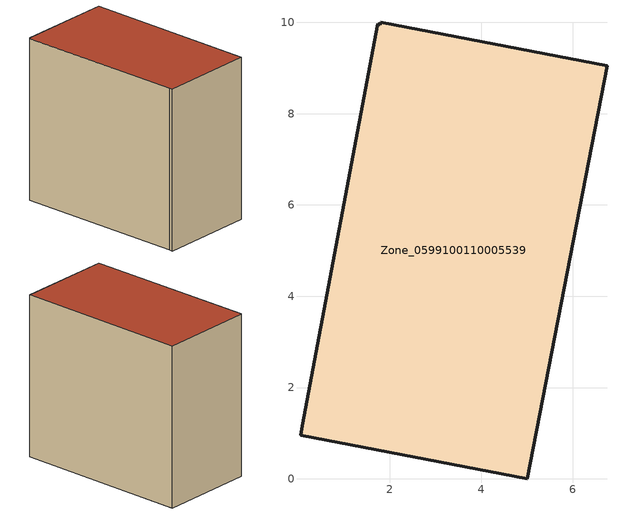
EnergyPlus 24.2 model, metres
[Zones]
Zone_0599100110005539
 floor ground (C_G): 0.04,0.96 0.08,1.17 1.74,9.96 1.79,9.95 1.8,10 6.75,9.05 5.01,0 z0
 wall outside (C_F): 0.08,1.17 0.04,0.96 5.01,0 6.75,9.05 1.8,10 1.79,9.95 1.74,9.96 0.08,1.17 z0:8.56
 roof outside (C_R): 1.74,9.96 0.08,1.17 0.04,0.96 5.01,0 6.75,9.05 1.8,10 1.79,9.95 z8.56
[BUILDING]
Pand.0599100110005539: North Axis=0; Terrain=City; Loads Convergence Tolerance Value=0.04; Temperature Convergence Tolerance Value=0.4; Solar Distribution=FullExterior; Maximum Number of Warmup Days=25; Minimum Number of Warmup Days=1
[Site:Location]
Rotterdam.The.Hague.AP_ZH_NLD Design_Conditions: Latitude=51.96; Longitude=4.45; Time Zone=1; Elevation=-4.5
[SITE:GROUNDTEMPERATURE:BUILDINGSURFACE]
18, 18, 18, 18, 18, 18, 18, 18, 18, 18, 18, 18
[MATERIAL] Thermal Absorptance=0.9; Solar Absorptance=0.7; Visible Absorptance=0.7
Name | Roughness | Thickness | Conductivity | Density | Specific Heat
G.TI.2015-2018 | MediumSmooth | 0.15 | 0.0428571 | 540 | 1210
F.TI.2015-2018 | Rough | 0.3 | 0.0666667 | 1920 | 840
R.TI.2015-2018 | MediumRough | 0.2 | 0.0333333 | 1500 | 1000
[CONSTRUCTION]
C_G: G.TI.2015-2018
C_F: F.TI.2015-2018
C_R: R.TI.2015-2018
[ZONE]
Zone_0599100110005539: Type=1; Multiplier=1; Ceiling Height=Autocalculate; Volume=Autocalculate; Floor Area=autocalculate; Part of Total Floor Area=Yes
[ZONEINFILTRATION:DESIGNFLOWRATE]
Infil_Zone_0599100110005539: Zone or ZoneList or Space or SpaceList=Zone_0599100110005539; Schedule=AlwaysOn; Design Flow Rate Calculation Method=Flow/Area; Flow Rate per Floor Area=0.0015; Constant Term Coefficient=1; Temperature Term Coefficient=0; Velocity Term Coefficient=0; Velocity Squared Term Coefficient=0
[HVACTEMPLATE:ZONE:IDEALLOADSAIRSYSTEM]
Zone_0599100110005539: Maximum Heating Supply Air Temperature=50; Minimum Cooling Supply Air Temperature=13; Maximum Heating Supply Air Humidity Ratio=0.0156; Minimum Cooling Supply Air Humidity Ratio=0.0077; Heating Limit=NoLimit; Cooling Limit=NoLimit; Dehumidification Control Type=ConstantSensibleHeatRatio; Cooling Sensible Heat Ratio=0.7; Dehumidification Setpoint=60; Humidification Control Type=None; Humidification Setpoint=30; Outdoor Air Method=None; Outdoor Air Flow Rate per Person=0.00944; Outdoor Air Flow Rate per Zone Floor Area=0; Outdoor Air Flow Rate per Zone=0; Demand Controlled Ventilation Type=None; Outdoor Air Economizer Type=NoEconomizer; Heat Recovery Type=None; Sensible Heat Recovery Effectiveness=0.7; Latent Heat Recovery Effectiveness=0.65
[ZONECONTROL:THERMOSTAT]
ThermostatControl_Zone_0599100110005539: Zone or ZoneList=Zone_0599100110005539; Control Type Schedule=DualSetpointControlType; Control 1=Thermostat_Zone_0599100110005539; Temperature Difference Between Cutout And Setpoint=0
[THERMOSTATSETPOINT:DUALSETPOINT]
Thermostat_Zone_0599100110005539: Heating Setpoint Temperature Schedule=HeatingSetpoint_Zone_0599100110005539; Cooling Setpoint Temperature Schedule=CoolingSetpoint_Zone_0599100110005539
[SCHEDULE:COMPACT]
HeatingSetpoint_Zone_0599100110005539: Through: 12/31, For: AllDays, Until: 24:00, 21
CoolingSetpoint_Zone_0599100110005539: Through: 12/31, For: AllDays, Until: 24:00, 24
DualSetpointControlType: Through: 12/31, For: AllDays, Until: 24:00, 4
AlwaysOn: Through: 12/31, For: AllDays, Until: 24:00, 1
